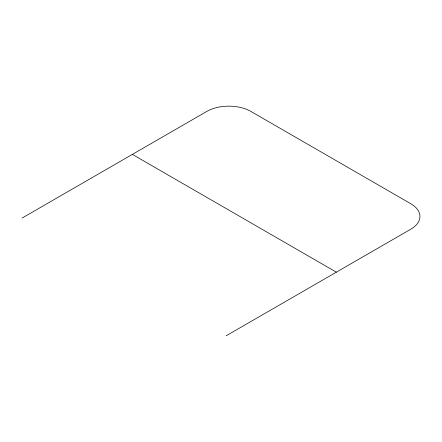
<?xml version="1.0" encoding="UTF-8"?>
<svg xmlns="http://www.w3.org/2000/svg" width="442" height="442" viewBox="0 0 442 442"><rect width="100%" height="100%" fill="white"/><g stroke="black" fill="none" stroke-linecap="round" stroke-linejoin="round"><path stroke-width="0.66" d="M22.1 218.061L206.795 111.428A31.189 18.006 0 0 1 250.901 111.428L410.789 203.734A31.189 18.006 0 0 1 410.789 229.199L226.094 335.832M132.368 154.396L336.356 272.173"/></g></svg>
